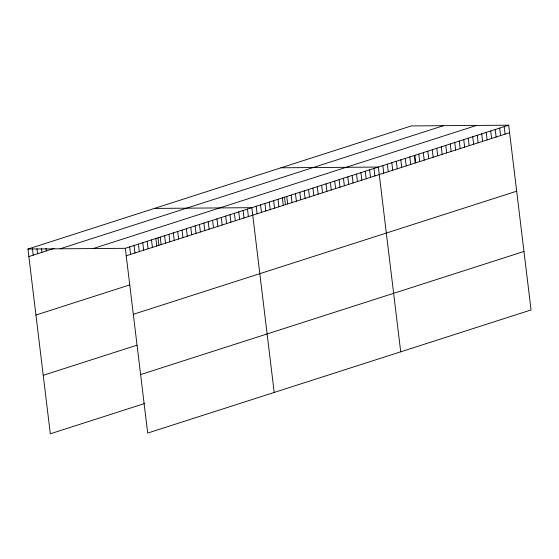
<?xml version="1.0" encoding="UTF-8"?>
<svg xmlns="http://www.w3.org/2000/svg" width="559" height="559" viewBox="0 0 559 559"><rect width="100%" height="100%" fill="white"/><g stroke="black" fill="none" stroke-linecap="round" stroke-linejoin="round"><path stroke-width="0.84" d="M144.83 403.444L50.31 433.798L27.95 249.041L411.312 125.929L508.69 125.202L531.05 309.959L147.688 433.071L125.328 248.308L508.69 125.202M28.858 256.539L54.307 248.364M60.086 248.797L443.448 125.691M93.192 248.552L476.554 125.44M126.236 255.805L509.598 132.7M35.937 315.031L129.73 284.915M133.315 314.305L516.677 191.192M43.232 375.306L137.025 345.183M140.609 374.572L523.972 251.466M280.967 167.791L378.345 167.057L400.705 351.821M154.459 208.416L251.836 207.682L274.196 392.446M27.95 249.041L125.328 248.308M504.197 126.641L505.105 134.139M499.704 128.088L500.612 135.585M495.211 129.534L496.113 137.025M490.711 130.974L491.62 138.471M486.218 132.42L487.127 139.911M481.725 133.86L482.634 141.357M477.232 135.306L478.134 142.804M472.732 136.745L473.641 144.243M468.239 138.192L469.148 145.689M463.746 139.631L464.655 147.129M459.253 141.078L460.155 148.575M454.753 142.524L455.662 150.015M450.261 143.963L451.169 151.461M445.768 145.41L446.676 152.907M441.275 146.849L442.183 154.347M436.775 148.296L437.683 155.793M432.282 149.735L433.19 157.233M427.789 151.182L428.697 158.679M423.296 152.628L424.204 160.119M418.803 154.067L419.704 161.565M414.876 155.36L415.763 162.676M414.303 155.514L415.211 163.004M409.81 156.953L410.718 164.451M405.317 158.4L406.225 165.897M400.824 159.839L401.725 167.337M396.324 161.285L397.232 168.783M391.831 162.725L392.739 170.222M387.338 164.171L388.246 171.669M382.845 165.618L383.747 173.108M373.985 168.462L374.893 175.952M369.625 169.859L370.533 177.357M365.258 171.264L366.166 178.754M360.897 172.661L361.806 180.159M356.537 174.066L357.446 181.556M352.17 175.463L353.078 182.961M347.81 176.868L348.718 184.358M343.45 178.265L344.358 185.763M339.089 179.663L339.991 187.16M334.722 181.067L335.631 188.565M330.362 182.465L331.27 189.962M326.002 183.869L326.903 191.367M321.635 185.267L322.543 192.764M317.274 186.671L318.183 194.169M312.914 188.069L313.816 195.566M308.547 189.473L309.455 196.971M304.187 190.871L305.095 198.368M299.827 192.275L300.728 199.773M295.459 193.673L296.368 201.17M291.099 195.077L292.008 202.575M286.739 196.475L287.647 203.972M284.531 197.222L285.418 204.531M282.372 197.879L283.28 205.377M278.012 199.277L278.92 206.774M273.651 200.681L274.56 208.179M269.284 202.078L270.193 209.576M264.924 203.483L265.832 210.981M260.564 204.88L261.472 212.378M256.197 206.285L257.105 213.783M247.476 209.087L248.385 216.585M243.116 210.484L244.017 217.982M238.749 211.889L239.657 219.38M234.389 213.286L235.297 220.784M230.028 214.691L230.93 222.182M225.661 216.088L226.57 223.586M221.301 217.493L222.209 224.984M216.941 218.89L217.842 226.388M212.574 220.295L213.482 227.786M208.214 221.692L209.122 229.19M203.853 223.097L204.755 230.588M199.486 224.494L200.395 231.992M195.126 225.899L196.034 233.389M190.766 227.296L191.674 234.794M186.399 228.694L187.307 236.191M182.038 230.098L182.947 237.596M177.678 231.496L178.587 238.993M173.311 232.9L174.219 240.398M168.951 234.298L169.859 241.795M164.591 235.702L165.499 243.2M160.223 237.1L161.132 244.597M158.022 237.848L158.91 245.156M155.863 238.504L156.772 246.002M151.503 239.902L152.411 247.399M147.143 241.306L148.044 248.804M142.776 242.704L143.684 250.201M138.415 244.108L139.324 251.606M134.055 245.506L134.957 253.003M129.688 246.91L130.596 254.408M46.006 248.434L46.306 250.935M41.443 248.168L41.946 252.333M36.978 248.734L37.579 253.737M32.415 248.469L33.219 255.135"/></g></svg>
